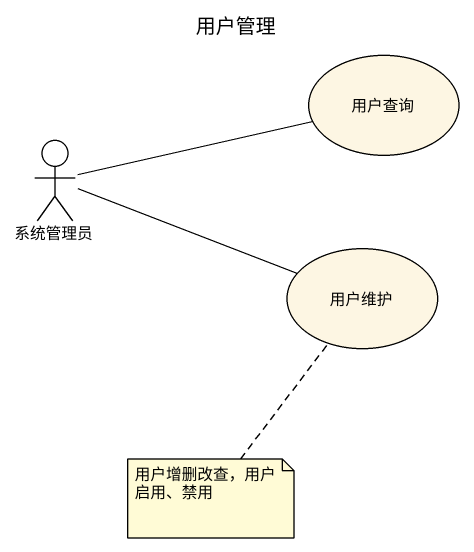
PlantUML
@startuml
title 用户管理
usecase 用户查询
actor 系统管理员
usecase 用户维护
系统管理员 -right- 用户查询
系统管理员 -right- 用户维护
note bottom of 用户维护 : 用户增删改查，用户启用、禁用
@enduml
